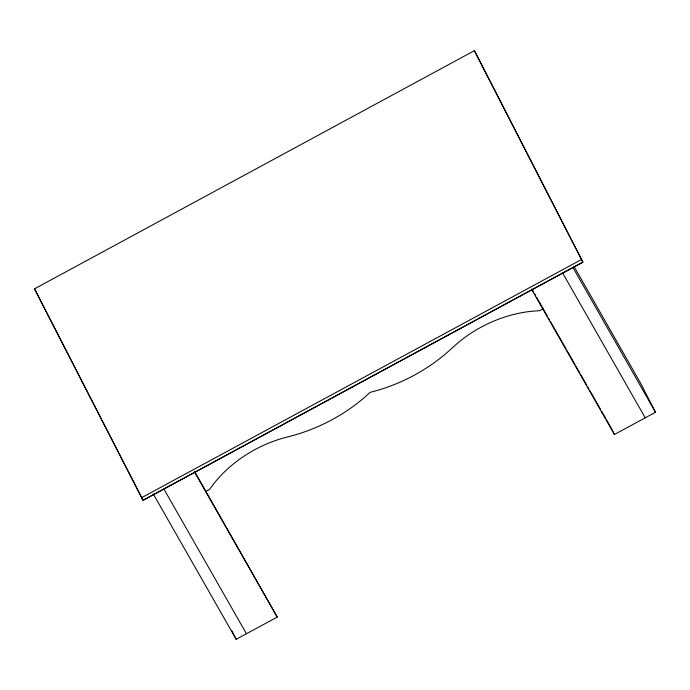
<?xml version="1.0" encoding="UTF-8"?>
<svg xmlns="http://www.w3.org/2000/svg" width="690" height="690" viewBox="0 0 690 690"><rect width="100%" height="100%" fill="white"/><g stroke="black" fill="none" stroke-linecap="round" stroke-linejoin="round"><path stroke-width="1.03" d="M34.5 288.851L474.332 50.698L475.807 53.268L582.886 262.148L143.046 500.302L34.5 288.851L143.046 500.302L582.886 262.148L474.332 50.698M141.579 497.723L581.411 259.569M205.896 491.392L209.622 489.374L214.107 483.311A101.861 72.372 -27.1 0 1 280.269 438.961L295.562 434.769A134.912 95.85 -27.1 0 0 364.423 397.492L370.151 392.343L377.663 390.316A134.912 95.85 -27.1 0 0 446.525 353.03L458.255 342.585A101.861 72.372 -27.1 0 1 539.494 310.759L543.22 308.74M153.266 493.928L236.187 639.302L277.242 617.076L194.822 471.848M531.524 289.119L614.445 434.493L655.5 412.266L640.51 383.019L574.063 266.538M573.114 267.824L655.5 412.266M562.316 272.447L645.236 417.821M532.033 289.257L533.629 292.06M534.69 293.923L535.75 295.786M536.82 297.649L547.446 316.287M548.507 318.15L549.576 320.013M550.637 321.876L566.05 348.899M567.111 350.77L575.089 364.743M576.15 366.606L579.867 373.135M580.937 374.998L586.785 385.244M587.846 387.107L588.906 388.97M589.967 390.842L600.602 409.472M601.663 411.344L605.389 417.864M606.45 419.727L610.167 426.248M194.321 471.701L277.242 617.076M164.065 489.305L246.451 633.748M610.702 427.179L614.445 434.493M231.84 630.815L236.187 639.302"/></g></svg>
